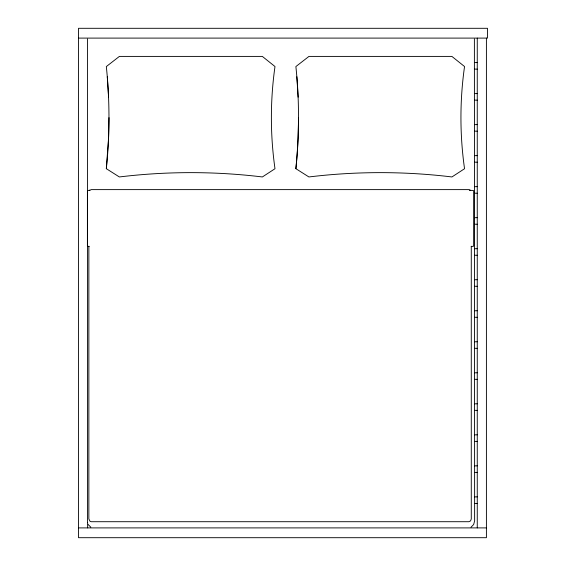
<?xml version="1.0" encoding="UTF-8"?>
<svg xmlns="http://www.w3.org/2000/svg" width="566" height="566" viewBox="0 0 566 566"><rect width="100%" height="100%" fill="white"/><g stroke="black" fill="none" stroke-linecap="round" stroke-linejoin="round"><path stroke-width="0.85" d="M108.99 117.629L108.566 138.083L106.323 168.689L119.355 176.953C166.8 171.201 214.924 171.201 262.369 176.953L274.991 168.725C270.187 134.885 270.187 100.373 274.991 66.533L262.327 56.402L119.398 56.402L106.323 66.569C108.828 90.312 109.486 114.233 108.566 138.083A489.392 489.392 0 0 1 106.323 168.689M298.551 117.629L298.119 138.083A489.392 489.392 0 0 1 295.877 168.689L308.909 176.953C356.354 171.201 404.485 171.201 451.93 176.953L464.545 168.725C459.741 134.885 459.741 100.373 464.545 66.533L451.88 56.402L308.958 56.402L295.877 66.569C299.527 100.493 299.195 134.75 295.877 168.689M87.44 38.941L87.44 522.758M89.555 190.431L91.246 189.617L468.881 189.617L470.572 190.431M471.004 527.222L473.657 524.526L474.633 520.854L474.386 38.941M89.824 190.169L87.405 190.643L87.405 246.16L89.195 246.613M471.237 246.627L473.65 246.16L473.65 190.643L469.469 190.169M78.504 38.099L487.496 38.099L487.496 28.3L78.504 28.3L78.504 537.7L486.406 537.7L486.406 38.099M474.605 62.585L477.258 62.585M474.605 69.116L477.258 69.116M474.605 93.609L477.258 93.609M474.605 100.14L477.258 100.14M474.605 124.626L477.258 124.626M474.605 131.156L477.258 131.156M474.605 155.65L477.258 155.65M474.605 162.18L477.258 162.18M474.605 186.674L477.258 186.674M474.605 193.204L477.258 193.204M474.605 217.691L477.258 217.691M474.605 224.221L477.258 224.221M474.605 248.715L477.258 248.715M474.605 255.245L477.258 255.245M474.605 279.731L477.258 279.731M474.605 286.269L477.258 286.269M474.605 310.755L477.258 310.755M474.605 317.285L477.258 317.285M474.605 341.779L477.258 341.779M474.605 348.309L477.258 348.309M474.605 372.796L477.258 372.796M474.605 379.326L477.258 379.326M474.605 403.82L477.258 403.82M474.605 410.35L477.258 410.35M474.605 434.844L477.258 434.844M474.605 441.374L477.258 441.374M474.605 465.86L477.258 465.86M474.605 472.391L477.258 472.391M474.605 496.884L477.258 496.884M474.605 503.415L477.258 503.415M78.504 527.901L486.406 527.901M90.829 527.222L88.169 524.526M296.839 76.75L298.119 97.175M107.285 76.75L108.566 97.175M477.258 38.099L477.258 527.901M471.273 246.224L471.273 518.944L470.572 520.897L468.881 521.711L91.246 521.711L90.051 521.336L88.855 518.944L88.855 246.224M87.652 522.602L87.652 527.901"/></g></svg>
